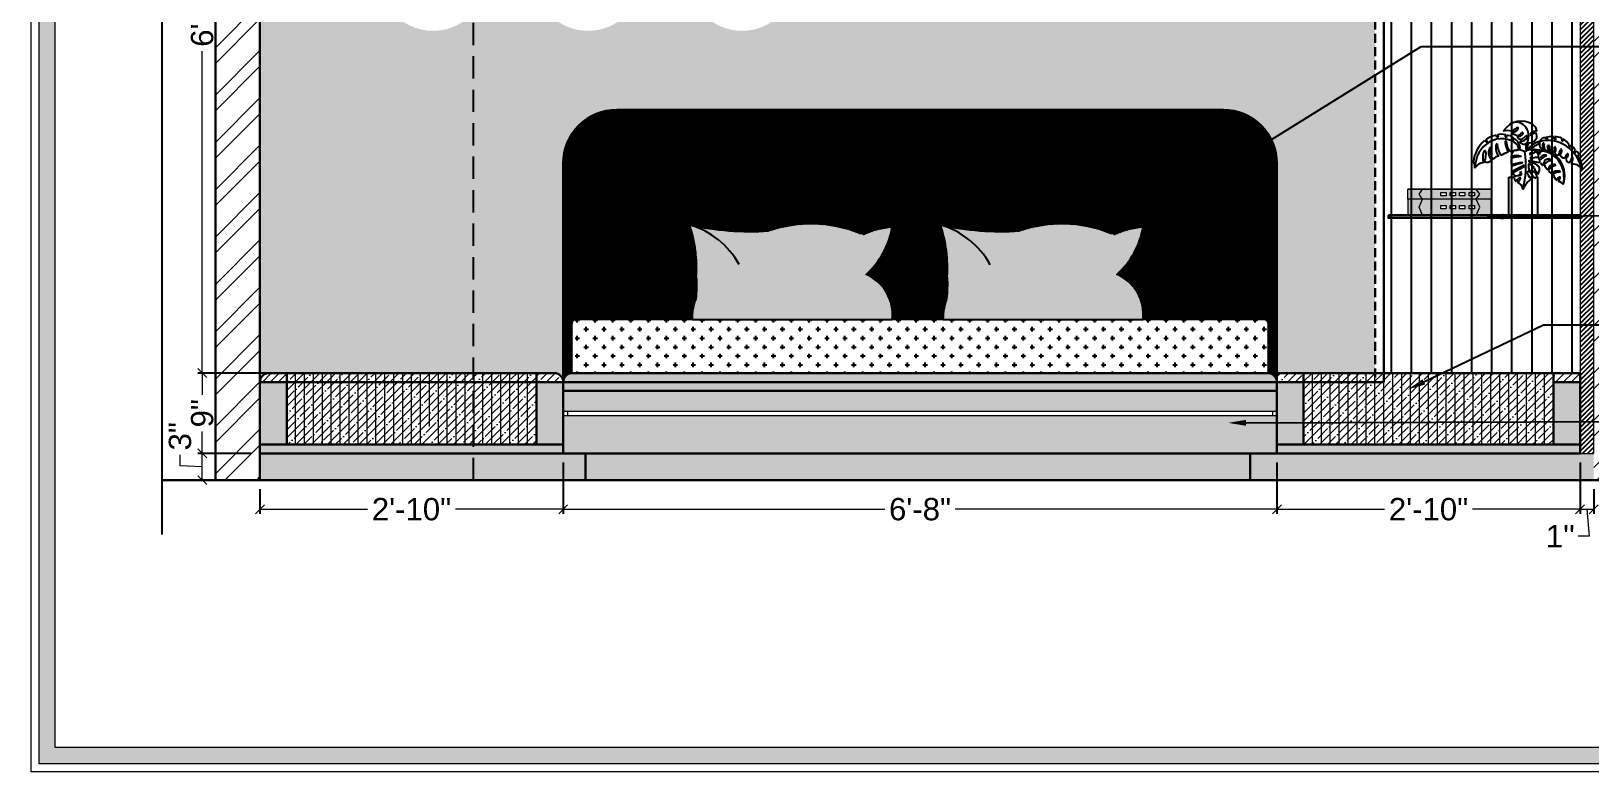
# Model space of a CAD drawing. Header units: millimetres. Extents: x 133760 to 136133, y -184957 to -182282.
# Drawn here: x 135870.8 to 136045.5, y -184334.6 to -184251.6 of the extents above; entities that cross this region are included whole.
import ezdxf
from ezdxf import colors
from ezdxf.entities.mleader import LeaderData, LeaderLine
from ezdxf.math import Vec2, Vec3

# ---------------------------------------------------------------- set-up
doc = ezdxf.new("R2010")
doc.units = ezdxf.units.MM
doc.header["$MEASUREMENT"] = 0
doc.header["$PDMODE"] = 35
doc.linetypes.add('DASHED', pattern=[0.75, 0.5, -0.25])
doc.linetypes.add('DASHEDX2', pattern=[1.5, 1, -0.5])
doc.layers.get('Defpoints').update_dxf_attribs({"color": 220})
doc.layers.add('AR HATCH-7', color=7, linetype='Continuous')
doc.layers.add('Interior', color=250, linetype='Continuous')
for name, color, linetype, lineweight in [('Dimension', 10, 'DASHEDX2', 20), ('falseceiling', 104, 'Continuous', 13), ('FURNITURE', 32, 'Continuous', 9), ('Furniture.', 7, 'Continuous', 20), ('SECTION ( SLAB PLine )', 104, 'Continuous', 30), ('Text', 7, 'Continuous', 15), ('wall', 7, 'Continuous', 30)]:
    doc.layers.add(name, color=color, linetype=linetype, lineweight=lineweight)
doc.styles.add('Arial', font='arial.ttf')
doc.styles.add('style4', font='ARIALN.TTF')
doc.dimstyles.new('ISO-25', dxfattribs={"dimtxt": 2.5, "dimasz": 1, "dimexe": 0.5, "dimexo": 1, "dimtad": 0, "dimdec": 0, "dimlunit": 4, "dimtxsty": 'Arial', "dimblk": 'OBLIQUE', "dimcen": 2.5, "dimclrd": 1, "dimclre": 1, "dimclrt": 5, "dimadec": 0, "dimazin": 0, "dimtfac": 1, "dimtdec": 0, "dimtmove": 0, "dimatfit": 3, "dimfxl": 1, "dimtfillclr": 5, "dimlwd": -1, "dimarcsym": 0})
pattern_1 = [(45, (1806.7796, -775.0084), (-0.8838834765, 0.8838834765), []), (45, (1807.6634, -775.0084), (-0.8838834765, 0.8838834765), [1.5625, -0.3125, 0, -0.3125])]

# ---------------------------------------------------------------- blocks, each defined once
blk = doc.blocks.new('_Oblique')
at = {"layer": 'wall', "color": 0, "lineweight": -2}
blk.add_line((-0.5, -0.5), (0.5, 0.5), dxfattribs=at)
blk = doc.blocks.new('*D48')
at = {"layer": 'Defpoints', "color": 0, "transparency": 16777216}
for p in [(135930.41, -184298.95), (135896.42, -184301.95), (135930.41, -184305.21)]:
    blk.add_point(p, dxfattribs=at)
at = {"layer": 'FURNITURE', "color": 1, "lineweight": -2, "transparency": 16777216}
for p, q in [((135930.41, -184299.95), (135930.41, -184305.71)), ((135896.42, -184302.95), (135896.42, -184305.71))]:
    blk.add_line(p, q, dxfattribs=at)
at = {"layer": 'FURNITURE', "color": 1, "transparency": 16777216}
for p, q in [((135896.42, -184305.21), (135908.47, -184305.21)), ((135930.41, -184305.21), (135918.35, -184305.21))]:
    blk.add_line(p, q, dxfattribs=at)
at = {"layer": 'FURNITURE', "color": 1, "transparency": 16777216, "rotation": 180}
blk.add_blockref('_Oblique', (135896.42, -184305.21), dxfattribs=at)
at = {"layer": 'FURNITURE', "color": 1, "transparency": 16777216}
blk.add_blockref('_Oblique', (135930.41, -184305.21), dxfattribs=at)
at = {"layer": 'FURNITURE', "color": 5, "lineweight": 0, "transparency": 16777216, "insert": (135913.41, -184305.21), "char_height": 2.5, "attachment_point": 5, "style": 'Arial'}
blk.add_mtext('2\'-10"', dxfattribs=at)
blk = doc.blocks.new('*D49')
at = {"layer": 'Defpoints', "color": 0, "transparency": 16777216}
for p in [(135930.41, -184298.95), (136010.41, -184298.95), (136010.41, -184305.21)]:
    blk.add_point(p, dxfattribs=at)
at = {"layer": 'FURNITURE', "color": 1, "lineweight": -2, "transparency": 16777216}
for p, q in [((135930.41, -184299.95), (135930.41, -184305.71)), ((136010.41, -184299.95), (136010.41, -184305.71))]:
    blk.add_line(p, q, dxfattribs=at)
at = {"layer": 'FURNITURE', "color": 1, "transparency": 16777216}
for p, q in [((135930.41, -184305.21), (135966.46, -184305.21)), ((136010.41, -184305.21), (135974.36, -184305.21))]:
    blk.add_line(p, q, dxfattribs=at)
at = {"layer": 'FURNITURE', "color": 1, "transparency": 16777216, "rotation": 180}
blk.add_blockref('_Oblique', (135930.41, -184305.21), dxfattribs=at)
at = {"layer": 'FURNITURE', "color": 1, "transparency": 16777216}
blk.add_blockref('_Oblique', (136010.41, -184305.21), dxfattribs=at)
at = {"layer": 'FURNITURE', "color": 5, "lineweight": 0, "transparency": 16777216, "insert": (135970.41, -184305.21), "char_height": 2.5, "attachment_point": 5, "style": 'Arial'}
blk.add_mtext('6\'-8"', dxfattribs=at)
blk = doc.blocks.new('*D50')
at = {"layer": 'Defpoints', "color": 0, "transparency": 16777216}
for p in [(136010.41, -184298.95), (136044.4, -184298.95), (136044.4, -184305.21)]:
    blk.add_point(p, dxfattribs=at)
at = {"layer": 'FURNITURE', "color": 1, "lineweight": -2, "transparency": 16777216}
for p, q in [((136010.41, -184299.95), (136010.41, -184305.71)), ((136044.4, -184299.95), (136044.4, -184305.71))]:
    blk.add_line(p, q, dxfattribs=at)
at = {"layer": 'FURNITURE', "color": 1, "transparency": 16777216}
for p, q in [((136010.41, -184305.21), (136022.47, -184305.21)), ((136044.4, -184305.21), (136032.35, -184305.21))]:
    blk.add_line(p, q, dxfattribs=at)
at = {"layer": 'FURNITURE', "color": 1, "transparency": 16777216, "rotation": 180}
blk.add_blockref('_Oblique', (136010.41, -184305.21), dxfattribs=at)
at = {"layer": 'FURNITURE', "color": 1, "transparency": 16777216}
blk.add_blockref('_Oblique', (136044.4, -184305.21), dxfattribs=at)
at = {"layer": 'FURNITURE', "color": 5, "lineweight": 0, "transparency": 16777216, "insert": (136027.41, -184305.21), "char_height": 2.5, "attachment_point": 5, "style": 'Arial'}
blk.add_mtext('2\'-10"', dxfattribs=at)
blk = doc.blocks.new('*D51')
at = {"layer": 'Defpoints', "color": 0, "transparency": 16777216}
for p in [(136044.4, -184298.95), (136045.92, -184301.95), (136045.92, -184305.21)]:
    blk.add_point(p, dxfattribs=at)
at = {"layer": 'FURNITURE', "color": 1, "lineweight": -2, "transparency": 16777216}
for p, q in [((136044.4, -184299.95), (136044.4, -184305.71)), ((136045.92, -184302.95), (136045.92, -184305.71))]:
    blk.add_line(p, q, dxfattribs=at)
at = {"layer": 'FURNITURE', "color": 1, "transparency": 16777216}
for p, q in [((136044.4, -184305.21), (136045.92, -184305.21)), ((136045.16, -184305.21), (136045.42, -184308.22)), ((136045.42, -184308.22), (136044.17, -184308.22))]:
    blk.add_line(p, q, dxfattribs=at)
at = {"layer": 'FURNITURE', "color": 1, "transparency": 16777216, "rotation": 180}
blk.add_blockref('_Oblique', (136044.4, -184305.21), dxfattribs=at)
at = {"layer": 'FURNITURE', "color": 1, "transparency": 16777216}
blk.add_blockref('_Oblique', (136045.92, -184305.21), dxfattribs=at)
at = {"layer": 'FURNITURE', "color": 5, "lineweight": 0, "transparency": 16777216, "insert": (136042.18, -184308.22), "char_height": 2.5, "attachment_point": 5, "style": 'Arial'}
blk.add_mtext("1''", dxfattribs=at)
blk = doc.blocks.new('pillow')
at = {"layer": 'falseceiling', "true_color": 0xfffbf0}
h = blk.add_hatch(color=7, dxfattribs=at)
h.dxf.hatch_style = 1
h.paths.add_polyline_path([(59089.96, 44808.12, -0.100225), (59090.72, 44802.26, -0.040495), (59090.66, 44799.86, 0.089639), (59090.25, 44797.53), (59112.68, 44797.53, 0.329223), (59109.76, 44802.59, 0.171073), (59112.68, 44807.88, 0.084456), (59109.68, 44807.15, -0.029814), (59108.98, 44807.21, 0.179834), (59098.83, 44807.46, -0.069421)])
h.paths.add_polyline_path([(59140.8, 44797.53, 0.329223), (59137.87, 44802.59, 0.171073), (59140.8, 44807.88, 0.084456), (59137.79, 44807.15, -0.029814), (59137.1, 44807.21, 0.179834), (59126.94, 44807.46, -0.069421), (59118.07, 44808.12, -0.100225), (59118.84, 44802.26, -0.040495), (59118.78, 44799.86, 0.087974), (59118.37, 44797.53)])
at = {"layer": 'FURNITURE', "lineweight": 25}
for points in [[(59095.53, 44803.68, 0.201491), (59089.96, 44808.12, 0.069421), (59098.83, 44807.46)], [(59112.68, 44797.53, 0.329223), (59109.76, 44802.59, 0.171073), (59112.68, 44807.88)], [(59140.8, 44797.53, 0.329223), (59137.87, 44802.59, 0.171073), (59140.8, 44807.88)], [(59090.72, 44802.26, -0.040495), (59090.66, 44799.86, 0.089639), (59090.25, 44797.53), (59112.68, 44797.53)], [(59118.84, 44802.26, -0.040495), (59118.78, 44799.86, 0.087974), (59118.37, 44797.53), (59140.8, 44797.53)]]:
    blk.add_lwpolyline(points, format="xyb", dxfattribs=at)
for centre, radius, start, end in [((59075.86, 44803.3), 14.9, 355.9998, 18.8933), ((59103.57, 44793.67), 14.58, 68.2026, 108.9817), ((59109.84, 44813.02), 5.87, 261.5958, 268.4266), ((59113.32, 44798.69), 9.21, 94.0129, 115.1379), ((59103.98, 44803.3), 14.9, 355.9998, 18.8933), ((59115.57, 44799.26), 9.21, 28.6402, 74.2084), ((59124.91, 44839.57), 32.18, 257.7438, 273.6284), ((59131.68, 44793.67), 14.58, 68.2026, 108.9817), ((59137.96, 44813.02), 5.87, 261.5958, 268.4266), ((59141.44, 44798.69), 9.21, 94.0129, 115.1379)]:
    blk.add_arc(centre, radius, start, end, dxfattribs=at)
blk = doc.blocks.new('GP')
at = {"layer": 'FURNITURE', "true_color": 0x9e9c8f}
h = blk.add_hatch(color=252, dxfattribs=at)
h.dxf.hatch_style = 1
h.paths.add_polyline_path([(14302.7, -404.34), (14302.7, -403.23), (14304.35, -403.23), (14303.97, -403.79), (14304.35, -404.34)])
h.paths.add_polyline_path([(14310.36, -404.34), (14310.75, -403.79), (14310.36, -403.23), (14312.02, -403.23), (14312.02, -404.34)])
at = {"layer": 'FURNITURE', "true_color": 0xf7abae}
h = blk.add_hatch(color=241, dxfattribs=at)
h.dxf.hatch_style = 1
h.paths.add_polyline_path([(14304.35, -404.34), (14303.97, -403.79), (14304.35, -403.23), (14310.36, -403.23), (14310.75, -403.79), (14310.36, -404.34)])
h.paths.add_polyline_path([(14306.38, -403.98), (14306.97, -403.98), (14306.97, -403.6), (14306.38, -403.6)], flags=16)
h.paths.add_polyline_path([(14307.45, -403.98), (14308.05, -403.98), (14308.05, -403.6), (14307.45, -403.6)], flags=16)
h.paths.add_polyline_path([(14308.49, -403.98), (14309.08, -403.98), (14309.08, -403.6), (14308.49, -403.6)], flags=16)
h.paths.add_polyline_path([(14309.57, -403.98), (14310.16, -403.98), (14310.16, -403.6), (14309.57, -403.6)], flags=16)
at = {"layer": 'FURNITURE'}
h = blk.add_hatch(color=9, dxfattribs=at)
h.dxf.hatch_style = 1
h.paths.add_polyline_path([(14302.7, -406.12), (14302.7, -404.34), (14304.35, -404.34), (14303.97, -405.23), (14304.35, -406.12)])
h.paths.add_polyline_path([(14310.75, -405.23), (14310.36, -404.34), (14312.02, -404.34), (14312.02, -406.12), (14310.36, -406.12)])
at = {"layer": 'FURNITURE', "true_color": 0x105689}
h = blk.add_hatch(color=146, dxfattribs=at)
h.dxf.hatch_style = 1
h.paths.add_polyline_path([(14310.36, -404.34), (14310.75, -405.23), (14310.36, -406.12), (14304.35, -406.12), (14303.97, -405.23), (14304.35, -404.34)])
h.paths.add_polyline_path([(14306.38, -405.42), (14306.97, -405.42), (14306.97, -405.04), (14306.38, -405.04)], flags=16)
h.paths.add_polyline_path([(14307.45, -405.42), (14308.05, -405.42), (14308.05, -405.04), (14307.45, -405.04)], flags=16)
h.paths.add_polyline_path([(14308.49, -405.42), (14309.08, -405.42), (14309.08, -405.04), (14308.49, -405.04)], flags=16)
h.paths.add_polyline_path([(14309.57, -405.42), (14310.16, -405.42), (14310.16, -405.04), (14309.57, -405.04)], flags=16)
at = {"linetype": 'ByBlock'}
for p, q in [((14312.02, -403.23), (14302.7, -403.23)), ((14302.7, -403.23), (14312.02, -403.23)), ((14302.7, -404.34), (14302.7, -403.23)), ((14303.97, -403.79), (14304.35, -403.23)), ((14310.75, -403.79), (14310.36, -403.23)), ((14312.02, -403.23), (14312.02, -404.34)), ((14302.7, -404.34), (14302.7, -406.12)), ((14312.02, -404.34), (14302.7, -404.34)), ((14312.02, -404.34), (14302.7, -404.34)), ((14304.35, -404.34), (14303.97, -403.79)), ((14303.97, -405.23), (14304.35, -404.34)), ((14304.35, -406.12), (14303.97, -405.23)), ((14306.38, -403.98), (14306.38, -403.6)), ((14306.38, -403.6), (14306.97, -403.6)), ((14306.97, -403.98), (14306.38, -403.98)), ((14306.38, -405.42), (14306.38, -405.04)), ((14306.38, -405.04), (14306.97, -405.04)), ((14306.97, -403.6), (14306.97, -403.98)), ((14306.97, -405.04), (14306.97, -405.42)), ((14307.45, -403.98), (14307.45, -403.6)), ((14307.45, -403.6), (14308.05, -403.6)), ((14308.05, -403.98), (14307.45, -403.98)), ((14307.45, -405.42), (14307.45, -405.04)), ((14307.45, -405.04), (14308.05, -405.04)), ((14308.05, -403.6), (14308.05, -403.98)), ((14308.05, -405.04), (14308.05, -405.42)), ((14308.49, -403.98), (14308.49, -403.6)), ((14308.49, -403.6), (14309.08, -403.6)), ((14309.08, -403.98), (14308.49, -403.98)), ((14308.49, -405.42), (14308.49, -405.04)), ((14308.49, -405.04), (14309.08, -405.04)), ((14309.08, -403.6), (14309.08, -403.98)), ((14309.08, -405.04), (14309.08, -405.42)), ((14309.57, -403.98), (14309.57, -403.6)), ((14309.57, -403.6), (14310.16, -403.6)), ((14310.16, -403.98), (14309.57, -403.98)), ((14309.57, -405.42), (14309.57, -405.04)), ((14309.57, -405.04), (14310.16, -405.04)), ((14310.16, -403.6), (14310.16, -403.98)), ((14310.16, -405.04), (14310.16, -405.42)), ((14310.36, -404.34), (14310.75, -403.79)), ((14310.75, -405.23), (14310.36, -404.34)), ((14310.36, -406.12), (14310.75, -405.23)), ((14312.02, -406.12), (14312.02, -404.34)), ((14302.7, -406.12), (14312.02, -406.12)), ((14312.02, -406.12), (14302.7, -406.12)), ((14306.97, -405.42), (14306.38, -405.42)), ((14308.05, -405.42), (14307.45, -405.42)), ((14309.08, -405.42), (14308.49, -405.42)), ((14310.16, -405.42), (14309.57, -405.42))]:
    blk.add_line(p, q, dxfattribs=at)
blk = doc.blocks.new('TS_K8D0TLXCC4F5MQ2A')
at = {"lineweight": 0, "true_color": 0xc7c8ca, "transparency": 33554687}
h = blk.add_hatch(color=9, dxfattribs=at)
h.dxf.hatch_style = 1
h.paths.add_polyline_path([(3.12, 5.09), (2.84, 5.09, -0.204681), (2.43, 4.89, 0.001026), (2.26, 5.09), (1.36, 5.09, 0.077649), (1.81, 4.75, 0.123606), (0.25, 3.26, 0.001543), (-0.09, 2.71, 0.320573), (-1.25, 4.07, 0.082771), (-0.5, 4.96, 0.259045), (-1.52, 4.28, -0.254565), (-1.96, 5.09), (-3.12, 5.09), (-3.12, -2.31), (3.12, -2.31)])
at = {"color": 116, "lineweight": 25, "true_color": 0x136734}
for points in [[(0.9, 11.87, 0.282889), (2.76, 12.47, 0.404466), (2.68, 13.73, 0.259045), (1.87, 13.28, -0.618211), (1.57, 13.66, -0.257805), (2.91, 14.03, 0.245687), (2.16, 15.29, 0.392285), (-4.37, 14.03, -0.173103), (-2.51, 14.03, -0.115077), (-1.48, 14.55, -1.219653), (-1.1, 14.47, -0.17829), (-2.59, 13.8, 0.069405), (-1.33, 13.21, 0.16222), (-0.29, 13.8, -0.53537), (-0.06, 13.51, -0.263175), (-1.33, 12.99, 0.333206), (-0.36, 12.47, 0.03653), (0.53, 13.14, -0.780896), (0.83, 12.91, -0.31011), (-0.73, 12.1, 0.55042), (0.9, 11.87, 0.742403), (-2.89, 15.44, 1.617277)], [(-8.48, 12.16, 0.198618), (-10.84, 8.1, -0.171383), (-10.49, 6.85, -0.264515), (-8.62, 7.92, -0.176946), (-8.62, 9.97, -0.353956), (-8.17, 10.24, -0.196013), (-8.44, 8.19, 0.408048), (-6.92, 8.45, -0.320631), (-7.37, 10.59, -0.763408), (-6.92, 10.77, 0.297206), (-6.57, 8.54, -0.228663), (-5.32, 9.17, -0.241588), (-5.94, 11.39, -0.412321), (-5.68, 11.57, 0.12025), (-4.87, 9.34, -0.028055), (-3.27, 9.97, -0.092983), (-3.98, 11.93, -1.219035), (-3.63, 11.84, 0.226937), (-2.82, 10.15, 0.03459), (-0.95, 10.5, 0.071098), (-1.31, 11.39, -0.073138), (-0.58, 10.38, 0.917972)], [(-10.49, 6.85, -0.609145), (-1.31, 11.48, -0.114854)], [(-1.31, 11.39), (-0.7, 10.81, 0.264748), (-1.97, 12.61, -0.263698), (-2.2, 12.32, -0.862911), (-2.3, 12.48, -0.468565), (-2.1, 12.74, 0.140767), (-3.58, 13.3, 0.141427), (-3.68, 12.81, -0.090138), (-3.94, 12.97, -0.302937), (-3.81, 13.33, 0.142159), (-5.67, 13.3, -0.275348), (-5.41, 12.9, -0.098957), (-5.71, 12.87, 0.401554), (-6.13, 13.2, 0.142389), (-8.2, 12.35, 0.22179), (-7.77, 12.15, -0.551053), (-8.13, 12.05), (-8.48, 12.16)], [(12.82, 6.42, 0.120514), (12.12, 9.07, -0.617641), (11.7, 9.21, -0.000004), (12.12, 9.42, 0.236099), (11.56, 10.19, 0), (11.21, 9.84, -0.442628), (11.28, 10.33, 0.178875), (10.24, 11.31, -0.109825), (10.1, 10.89, -0.414395), (9.96, 11.38, 0.18385), (8.59, 12.51), (8.49, 12.02, -0.217117), (8.35, 12.7, 0.058785), (6.84, 13.04, -0.26126), (7, 12.3, -0.159191), (6.72, 12.58, 0.222861), (6.4, 13.12, -0.02053), (5.02, 12.92, -0.185166), (5.28, 12.42, -0.519544), (4.88, 12.78, 0.318117), (3.57, 12.03)], [(3.57, 12.03, -0.412408), (12.82, 6.42, 0.299304), (10.65, 7.61, -0.551041), (10.45, 7.89, 0.202025), (10.79, 8.72, 0.412251), (10.59, 8.93, -0.205322), (9.89, 7.89, -0.201974), (9.26, 8.59, -0.023803), (9.75, 9.35, 0.727905), (9.54, 9.63, -0.000001), (8.98, 8.79, -0.27419), (7.93, 9.49, 0.291301), (8.35, 10.4, 0.678064), (8.07, 10.47, -0.0483), (7.65, 9.42, -0.265418), (6.82, 9.7, 0.181442), (7.03, 10.89, 0.642214), (6.75, 10.96, -0.049908), (6.68, 9.84, 2.174423)], [(-2.62, 9.13, -0.124088), (-2.19, 10.14, -0.279845), (0.31, 10.01)], [(-2.54, 8.79, -0.0968), (-2.62, 9.14, -0.168813), (-0.38, 9.14, 0.025345), (-2.54, 8.79)], [(-0.98, 10.53, -0.07049), (-0.88, 10.42)], [(0.31, 10.01, -0.121406), (-0.09, 2.71, 2.124595)], [(0.31, 10.01, -0.375127), (3.2, 9.78)], [(0.6, 11.65, 0.105621), (0.6, 10.24, 0.715359)], [(1.12, 11.8, 0.276192), (1.05, 10.39, 0.602468)], [(1.09, 10.47, -0.189824), (3.61, 12.07, 0.464026), (4.44, 10.33, -0.20538), (4.23, 11.65, -0.996416), (4.51, 11.58, 0.176282), (4.79, 10.26, -0.162181), (5.56, 10.12, 0.016674), (5.28, 11.17, -0.333118), (5.7, 11.17, 0.200118), (6.05, 9.91, 0.604651)], [(1.92, 9.68, 0.466728), (1.3, 9.55, 0.275606), (1.81, 9.59, 0.056321), (2.43, 9.93, -0.782249), (3.18, 8.91, -0.496683)], [(3.5, 11.65, 0.117816), (1.57, 10.39, 2.394786)], [(3.87, 10.17, 0.181227), (2.01, 10.39, 0.411903)], [(3.65, 10.02, -0.28797), (3.2, 10.17, 0.417923), (2.39, 10.24, -0.26676)], [(4.06, 10.14, 0.333332), (3.48, 9.51, 1.028511)], [(3.77, 8.47, -0.144161), (4.98, 9.22, 0.720613), (4.81, 9.39, 0.32414), (3.65, 8.76, 8.517633)], [(4.17, 10.14, -0.533511), (8.67, 3.69, 0.224774), (7.63, 4.21, -0.080156), (8.09, 5.07, 0.480434), (7.34, 4.5, -0.226855), (6.42, 5.71, -0.132391), (7.98, 6.05, 1), (7.86, 6.28, 0.320299), (6.19, 5.71, -0.12156), (5.5, 6.45, -0.245976), (7, 7.32, 0.580277), (6.65, 7.55, 0.3681), (5.38, 6.57, -0.214449), (4.57, 7.55, -0.199952), (5.9, 8.3, 0.236203), (5.84, 8.59, 0.481629), (4.29, 7.43, -0.5), (3.82, 7.9, -0.256531)], [(4.06, 10.14, -0.47595), (8.67, 3.69, -7.420906)], [(0.18, 7.2, 1.190456), (-0.02, 7.32, 0.033551), (-2.31, 6.21, -0.344015), (-2.51, 7.22, -0.016653), (-0.31, 7.81, 1.33034), (-0.34, 7.97, 0.017224), (-2.58, 7.47, -0.112395), (-2.54, 8.79)], [(-1.73, 5.37, -0.164159), (-2.28, 5.98, 0.022626), (0.18, 7.2, -0.181337)], [(1.81, 8.7, 0.933285), (1.43, 8.83, 0.627669), (1.81, 8.7, -0.169554), (3.31, 8.84, -0.333504), (3.52, 7.88, 0.022963), (2.16, 8.16, -0.03767), (1.27, 8.36, 1.080247), (1.47, 8.09, -0.090755), (3.45, 7.14, -0.247481), (3.18, 5.71, -0.106285), (2.36, 6.86, 0.20191), (1.27, 7.68, 0.50032), (1.68, 6.32, -0.252041), (2.97, 5.5, -0.414207), (2.43, 4.89, 0.006945), (1.27, 6.25, 0.867217), (0.93, 5.77, 0.189415), (1.81, 4.75, 0.123606), (0.25, 3.26, 0.001543), (-0.09, 2.71, 0.320573), (-1.25, 4.07, 0.082771), (-0.5, 4.96, 0.259045), (-1.52, 4.28, -0.312489), (-1.93, 5.3, 0.008766), (-0.43, 5.5, 0.296477), (-0.61, 6.17, -0.338695), (-0.87, 5.55)]]:
    blk.add_lwpolyline(points, format="xyb", dxfattribs=at)
at = {"color": 27, "lineweight": 25}
for points in [[(2.84, 5.09), (3.12, 5.09), (3.12, -2.31), (-3.12, -2.31), (-3.12, 5.09)], [(-3.12, 5.09), (-1.96, 5.09)]]:
    blk.add_lwpolyline(points, dxfattribs=at)
at = {"color": 116, "lineweight": 25, "true_color": 0x136734}
blk.add_lwpolyline([(1.36, 5.09), (2.26, 5.09)], dxfattribs=at)
blk = doc.blocks.new('*D52')
at = {"layer": 'Defpoints', "color": 0, "transparency": 16777216}
for p in [(135889.95, -184298.95), (135896.42, -184298.95), (135896.42, -184301.95)]:
    blk.add_point(p, dxfattribs=at)
at = {"layer": 'FURNITURE', "color": 1, "transparency": 16777216}
for p, q in [((135887.47, -184300.34), (135887.47, -184299.09)), ((135889.95, -184300.45), (135887.47, -184300.34)), ((135889.95, -184301.95), (135889.95, -184298.95))]:
    blk.add_line(p, q, dxfattribs=at)
at = {"layer": 'FURNITURE', "color": 1, "lineweight": -2, "transparency": 16777216}
for p, q in [((135895.42, -184298.95), (135889.45, -184298.95)), ((135895.42, -184301.95), (135889.45, -184301.95))]:
    blk.add_line(p, q, dxfattribs=at)
at = {"layer": 'FURNITURE', "color": 1, "transparency": 16777216}
for p, rotation in [((135889.95, -184298.95), 90), ((135889.95, -184301.95), 270)]:
    blk.add_blockref('_Oblique', p, dxfattribs=dict(at, rotation=rotation))
at = {"layer": 'FURNITURE', "color": 5, "lineweight": 0, "transparency": 16777216, "insert": (135887.47, -184297.03), "char_height": 2.5, "attachment_point": 5, "rotation": 90, "style": 'Arial'}
blk.add_mtext('3"', dxfattribs=at)
blk = doc.blocks.new('*D53')
at = {"layer": 'Defpoints', "color": 0, "transparency": 16777216}
for p in [(135889.95, -184289.95), (135899.42, -184289.95), (135896.42, -184298.95)]:
    blk.add_point(p, dxfattribs=at)
at = {"layer": 'FURNITURE', "color": 1, "lineweight": -2, "transparency": 16777216}
for p, q in [((135898.42, -184289.95), (135889.45, -184289.95)), ((135895.42, -184298.95), (135889.45, -184298.95))]:
    blk.add_line(p, q, dxfattribs=at)
at = {"layer": 'FURNITURE', "color": 1, "transparency": 16777216}
for p, q in [((135889.95, -184289.95), (135889.95, -184292.39)), ((135889.95, -184298.95), (135889.95, -184296.51))]:
    blk.add_line(p, q, dxfattribs=at)
for p, rotation in [((135889.95, -184289.95), 90), ((135889.95, -184298.95), 270)]:
    blk.add_blockref('_Oblique', p, dxfattribs=dict(at, rotation=rotation))
at = {"layer": 'FURNITURE', "color": 5, "lineweight": 0, "transparency": 16777216, "insert": (135889.95, -184294.45), "char_height": 2.5, "attachment_point": 5, "rotation": 90, "style": 'Arial'}
blk.add_mtext('9"', dxfattribs=at)
blk = doc.blocks.new('*D54')
at = {"layer": 'Defpoints', "color": 0, "transparency": 16777216}
for p in [(135889.95, -184207.95), (135903.42, -184207.95), (135899.42, -184289.95)]:
    blk.add_point(p, dxfattribs=at)
at = {"layer": 'FURNITURE', "color": 1, "lineweight": -2, "transparency": 16777216}
for p, q in [((135902.42, -184207.95), (135889.45, -184207.95)), ((135898.42, -184289.95), (135889.45, -184289.95))]:
    blk.add_line(p, q, dxfattribs=at)
at = {"layer": 'FURNITURE', "color": 1, "transparency": 16777216}
for p, q in [((135889.95, -184207.95), (135889.95, -184244.02)), ((135889.95, -184289.95), (135889.95, -184253.87))]:
    blk.add_line(p, q, dxfattribs=at)
for p, rotation in [((135889.95, -184207.95), 90), ((135889.95, -184289.95), 270)]:
    blk.add_blockref('_Oblique', p, dxfattribs=dict(at, rotation=rotation))
at = {"layer": 'FURNITURE', "color": 5, "lineweight": 0, "transparency": 16777216, "insert": (135889.95, -184248.95), "char_height": 2.5, "attachment_point": 5, "rotation": 90, "style": 'Arial'}
blk.add_mtext('6\'-10"', dxfattribs=at)

msp = doc.modelspace()

# ---------------------------------------------------------------- hatches: boundary and pattern name
at = {"layer": 'AR HATCH-7', "lineweight": 0, "true_color": 0x939598, "transparency": 33554687}
h = msp.add_hatch(dxfattribs=at)
h.set_pattern_fill('ANSI32', color=252, scale=10)
h.set_pattern_definition([(45, (1723.455, -1066.6527), (-2.65165043, 2.65165043), []), (45, (1725.2227, -1066.6527), (-2.65165043, 2.65165043), [])])
h.paths.add_polyline_path([(136045.92, -184301.95), (136049.92, -184301.95), (136049.92, -184179.95), (136045.92, -184179.95)])
h.paths.add_polyline_path([(135896.42, -184179.95), (135891.42, -184179.95), (135891.42, -184301.95), (135896.42, -184301.95)])
at = {"layer": 'Dimension', "true_color": 0xd39e00, "transparency": 33554687}
h = msp.add_hatch(color=42, dxfattribs=at)
h.paths.add_polyline_path([(135871.68, -184333.72), (136128.84, -184333.72), (136128.84, -184152.71), (135871.68, -184152.71)])
h.paths.add_polyline_path([(135873.48, -184331.91), (136127.03, -184331.91), (136127.03, -184154.51), (135873.48, -184154.51)], flags=16)
at = {"layer": 'FURNITURE', "lineweight": 25, "transparency": 33554687}
h = msp.add_hatch(dxfattribs=at)
h.set_pattern_fill('ANSI31', color=42, scale=18, angle=45)
h.set_pattern_definition([(90, (1788.2566, -205.7889), (-2.25, 0), [])])
edge = h.paths.add_edge_path()
edge.add_line((136044.4, -184185.95), (135920.36, -184185.95))
edge.add_line((135920.36, -184185.95), (135920.36, -184209.95))
edge.add_line((135920.36, -184209.95), (136004.41, -184209.95))
edge.add_arc((136004.41, -184227.95), 18, 0, 90, ccw=False)
edge.add_line((136022.41, -184227.95), (136022.41, -184272.26))
edge.add_line((136022.41, -184272.26), (136044.4, -184272.26))
edge.add_line((136044.4, -184272.26), (136044.4, -184185.95))
h.paths.add_polyline_path([(136044.4, -184272.56), (136022.41, -184272.56), (136022.41, -184289.95), (136044.4, -184289.95)])
h.paths.add_polyline_path([(136044.4, -184272.26), (136022.41, -184272.26), (136022.41, -184272.56), (136044.4, -184272.56)])
h.paths.add_polyline_path([(135896.42, -184209.95), (135920.36, -184209.95), (135920.36, -184185.95), (135904.42, -184185.95), (135904.42, -184207.95), (135903.42, -184207.95), (135903.42, -184201.95), (135896.42, -184201.95)])
at = {"layer": 'FURNITURE', "lineweight": 25, "transparency": 33554534}
h = msp.add_hatch(dxfattribs=at)
h.set_pattern_fill('ANSI31', color=256, scale=3)
h.set_pattern_definition([(45, (1411.97334, -1066.6527), (-0.26516504294, 0.26516504294), [])])
h.paths.add_polyline_path([(136045.92, -184271.95), (136044.4, -184271.95), (136044.4, -184298.95), (136045.92, -184298.95)])
h.paths.add_polyline_path([(136045.92, -184185.95), (136044.4, -184185.95), (136044.4, -184271.95), (136045.92, -184271.95)])
at = {"layer": 'FURNITURE', "lineweight": 30, "true_color": 0xf4f3f0, "transparency": 33554687}
h = msp.add_hatch(color=7, dxfattribs=at)
h.dxf.hatch_style = 1
h.paths.add_polyline_path([(136021.41, -184227.95, 0.414214), (136004.41, -184210.95), (135920.36, -184210.95), (135920.36, -184241.68, -0.180125), (135921.82, -184245.61, -0.180125), (135920.36, -184249.53), (135920.36, -184289.95), (135929.41, -184289.95, -0.414214), (135930.41, -184290.95), (135930.41, -184266.45, -0.414214), (135936.41, -184260.45), (136004.41, -184260.45, -0.285547), (136009.79, -184263.79), (136021.41, -184256.59)])
h.paths.add_polyline_path([(135956.46, -184245.61, -1), (135944.46, -184245.61, -1)], flags=16)
h.paths.add_polyline_path([(135939.2, -184245.61, -1), (135927.2, -184245.61, -1)], flags=16)
h.paths.add_polyline_path([(135920.36, -184210.95), (135896.42, -184210.95), (135896.42, -184290.95, -0.414214), (135897.42, -184289.95), (135920.36, -184289.95), (135920.36, -184249.53, -0.694736), (135909.82, -184245.61, -0.694736), (135920.36, -184241.68)])
h.paths.add_polyline_path([(136021.41, -184256.59), (136009.79, -184263.79, -0.115058), (136010.41, -184266.45), (136010.41, -184289.95), (136021.41, -184289.95)], flags=17)
at = {"layer": 'FURNITURE', "lineweight": 30, "transparency": 33554687}
h = msp.add_hatch(dxfattribs=at)
h.set_pattern_fill('ANSI31', color=6)
h.set_pattern_definition([(45, (1788.25661, 343.52502), (-0.08838834765, 0.08838834765), [])])
h.paths.add_polyline_path([(136010.41, -184266.45, 0.414214), (136004.41, -184260.45), (135936.41, -184260.45, 0.414214), (135930.41, -184266.45), (135930.41, -184290.95, -0.414214), (135931.41, -184289.95), (135931.41, -184284.45, -0.414214), (135931.91, -184283.95), (135944.87, -184283.95, -0.089639), (135945.28, -184281.62, 0.040495), (135945.34, -184279.22, 0.100225), (135944.57, -184273.36, 0.069421), (135953.44, -184274.03, -0.179834), (135963.59, -184274.28, 0.029814), (135964.29, -184274.34, -0.084456), (135967.29, -184273.61, -0.171073), (135964.37, -184278.89, -0.329223), (135967.29, -184283.95), (135967.29, -184283.95), (135972.98, -184283.95, -0.087974), (135973.4, -184281.62, 0.040495), (135973.45, -184279.22, 0.100225), (135972.69, -184273.36, 0.069421), (135981.56, -184274.03, -0.179834), (135991.71, -184274.28, 0.029814), (135992.41, -184274.34, -0.084456), (135995.41, -184273.61, -0.171073), (135992.49, -184278.89, -0.329223), (135995.41, -184283.95), (135995.41, -184283.95), (136008.91, -184283.95, -0.414214), (136009.41, -184284.45), (136009.41, -184289.95, -0.414214), (136010.41, -184290.95), (136010.41, -184289.95)])
at = {"layer": 'FURNITURE', "lineweight": 30, "true_color": 0xadddf7, "transparency": 33554687}
h = msp.add_hatch(dxfattribs=at)
h.set_pattern_fill('ANSI31', color=141, scale=12, angle=45)
h.set_pattern_definition([(90, (1788.2566, 343.525), (-1.5, 0), [])])
h.paths.add_polyline_path([(136010.41, -184266.45, 0.414214), (136004.41, -184260.45), (135936.41, -184260.45, 0.414214), (135930.41, -184266.45), (135930.41, -184290.95, -0.414214), (135931.41, -184289.95), (135931.41, -184284.45, -0.414214), (135931.91, -184283.95), (135944.87, -184283.95, -0.089639), (135945.28, -184281.62, 0.040495), (135945.34, -184279.22, 0.100225), (135944.57, -184273.36, 0.069421), (135953.44, -184274.03, -0.179834), (135963.59, -184274.28, 0.029814), (135964.29, -184274.34, -0.084456), (135967.29, -184273.61, -0.171073), (135964.37, -184278.89, -0.329223), (135967.29, -184283.95), (135967.29, -184283.95), (135972.98, -184283.95, -0.087974), (135973.4, -184281.62, 0.040495), (135973.45, -184279.22, 0.100225), (135972.69, -184273.36, 0.069421), (135981.56, -184274.03, -0.179834), (135991.71, -184274.28, 0.029814), (135992.41, -184274.34, -0.084456), (135995.41, -184273.61, -0.171073), (135992.49, -184278.89, -0.329223), (135995.41, -184283.95), (135995.41, -184283.95), (136008.91, -184283.95, -0.414214), (136009.41, -184284.45), (136009.41, -184289.95, -0.414214), (136010.41, -184290.95), (136010.41, -184289.95)])
at = {"layer": 'FURNITURE', "lineweight": 0, "true_color": 0x991b1e, "transparency": 33554687}
h = msp.add_hatch(dxfattribs=at)
h.set_pattern_fill('ANSI35', color=244, scale=5)
h.set_pattern_definition(pattern_1)
edge = h.paths.add_edge_path()
edge.add_line((135899.42, -184289.95), (135897.42, -184289.95))
edge.add_arc((135897.42, -184290.95), 1, 90, 180)
edge.add_line((135896.42, -184290.95), (135899.42, -184290.95))
edge.add_line((135899.42, -184290.95), (135899.42, -184289.95))
edge = h.paths.add_edge_path()
edge.add_line((135929.51, -184289.95), (135927.41, -184289.95))
edge.add_line((135927.41, -184289.95), (135927.41, -184290.95))
edge.add_line((135927.41, -184290.95), (135930.41, -184290.95))
edge.add_arc((135929.41, -184290.95), 1, 0, 83.9602)
at = {"layer": 'FURNITURE', "lineweight": 0, "true_color": 0xbbab95, "transparency": 33554687}
h = msp.add_hatch(color=253, dxfattribs=at)
h.dxf.hatch_style = 1
h.paths.add_polyline_path([(135899.42, -184290.95), (135896.42, -184290.95), (135896.42, -184298.95), (135930.41, -184298.95), (135930.41, -184290.95), (135927.41, -184290.95), (135927.41, -184297.95), (135899.42, -184297.95)])
at = {"layer": 'FURNITURE', "lineweight": 0, "true_color": 0x991b1e, "transparency": 33554687}
h = msp.add_hatch(dxfattribs=at)
h.set_pattern_fill('ANSI35', color=244, scale=5)
h.set_pattern_definition([(45, (1817.5531, -739.6326), (-0.8838834765, 0.8838834765), []), (45, (1818.437, -739.6326), (-0.8838834765, 0.8838834765), [1.5625, -0.3125, 0, -0.3125])])
h.paths.add_polyline_path([(135899.42, -184297.95), (135927.41, -184297.95), (135927.41, -184289.95), (135899.42, -184289.95)])
at = {"layer": 'FURNITURE', "lineweight": 0, "true_color": 0xbbab95, "transparency": 33554687}
h = msp.add_hatch(color=253, dxfattribs=at)
h.dxf.hatch_style = 1
h.paths.add_polyline_path([(136007.41, -184298.95), (135932.91, -184298.95), (135932.91, -184301.95), (136007.41, -184301.95)])
h.paths.add_polyline_path([(136010.41, -184294.7), (135930.41, -184294.7), (135930.41, -184298.95), (136010.41, -184298.95)])
h.paths.add_polyline_path([(136010.41, -184291.95), (135930.41, -184291.95), (135930.41, -184292.95), (135930.41, -184294.2), (136010.41, -184294.2)])
edge = h.paths.add_edge_path()
edge.add_arc((136009.41, -184290.95), 1, 360, 450)
edge.add_line((136009.41, -184289.95), (135931.41, -184289.95))
edge.add_arc((135931.41, -184290.95), 1, 90, 180)
edge.add_line((135930.41, -184290.95), (135930.41, -184291.95))
edge.add_line((135930.41, -184291.95), (136010.41, -184291.95))
edge.add_line((136010.41, -184291.95), (136010.41, -184290.95))
at = {"layer": 'FURNITURE', "lineweight": 0, "true_color": 0x991b1e, "transparency": 33554687}
h = msp.add_hatch(dxfattribs=at)
h.set_pattern_fill('ANSI35', color=244, scale=5)
h.set_pattern_definition(pattern_1)
h.paths.add_polyline_path([(136041.4, -184289.95), (136044.4, -184289.95), (136044.4, -184290.95), (136041.4, -184290.95)])
h.paths.add_polyline_path([(136010.41, -184289.95), (136013.41, -184289.95), (136013.41, -184290.95), (136010.41, -184290.95)])
at = {"layer": 'FURNITURE', "lineweight": 0, "true_color": 0xbbab95, "transparency": 33554687}
h = msp.add_hatch(color=253, dxfattribs=at)
h.dxf.hatch_style = 1
h.paths.add_polyline_path([(136041.4, -184290.95), (136044.4, -184290.95), (136044.4, -184298.95), (136010.41, -184298.95), (136010.41, -184290.95), (136013.41, -184290.95), (136013.41, -184297.95), (136041.4, -184297.95)])
at = {"layer": 'FURNITURE', "lineweight": 0, "true_color": 0x991b1e, "transparency": 33554687}
h = msp.add_hatch(dxfattribs=at)
h.set_pattern_fill('ANSI35', color=244, scale=5)
h.set_pattern_definition(pattern_1)
h.paths.add_polyline_path([(136041.4, -184297.95), (136013.41, -184297.95), (136013.41, -184289.95), (136041.4, -184289.95)])
at = {"layer": 'FURNITURE', "lineweight": 0, "true_color": 0xbbab95, "transparency": 33554687}
h = msp.add_hatch(color=253, dxfattribs=at)
h.dxf.hatch_style = 1
h.paths.add_polyline_path([(135920.36, -184298.95), (135896.42, -184298.95), (135896.42, -184301.95), (135920.36, -184301.95)])
h.paths.add_polyline_path([(135932.91, -184298.95), (135930.41, -184298.95), (135920.36, -184298.95), (135920.36, -184301.95), (135932.91, -184301.95)])
h.paths.add_polyline_path([(136045.92, -184298.95), (136044.4, -184298.95), (136010.41, -184298.95), (136007.41, -184298.95), (136007.41, -184301.95), (136045.92, -184301.95)])
at = {"layer": 'Interior', "true_color": 0xc7c8ca}
h = msp.add_hatch(dxfattribs=at)
h.set_pattern_fill('CROSS', color=9, scale=4)
h.set_pattern_definition([(0, (1421.7412, -1380.0331), (1, 1), [0.5, -1.5]), (90, (1421.9912, -1380.2831), (-1, 1), [0.5, -1.5])])
edge = h.paths.add_edge_path()
edge.add_arc((136008.91, -184284.45), 0.5, 0, 90)
edge.add_line((136008.91, -184283.95), (135931.91, -184283.95))
edge.add_arc((135931.91, -184284.45), 0.5, 90, 180)
edge.add_line((135931.41, -184284.45), (135931.41, -184289.95))
edge.add_arc((135931.66, -184290.05), 0.271, 22.5, 157.5, ccw=False)
edge.add_line((135931.91, -184289.95), (136008.91, -184289.95))
edge.add_arc((136009.16, -184290.05), 0.271, 22.5, 157.5, ccw=False)
edge.add_line((136009.41, -184289.95), (136009.41, -184284.45))

# ---------------------------------------------------------------- linework, layer by layer
at = {"layer": 'Dimension', "color": 42, "linetype": 'Continuous', "true_color": 0xd39e00, "transparency": 33554687}
for points in [[(135870.78, -184151.81), (136129.74, -184151.81), (136129.74, -184334.62), (135870.78, -184334.62)], [(135871.68, -184152.71), (136128.84, -184152.71), (136128.84, -184333.72), (135871.68, -184333.72)], [(135873.48, -184154.51), (136127.03, -184154.51), (136127.03, -184331.91), (135873.48, -184331.91)]]:
    msp.add_lwpolyline(points, close=True, dxfattribs=at)
at = {"layer": 'FURNITURE', "lineweight": 30}
for p, q in [((135896.42, -184290.95), (135899.42, -184290.95)), ((135899.42, -184297.95), (135899.42, -184289.95)), ((135927.41, -184289.95), (135927.41, -184297.95)), ((135927.41, -184290.95), (135930.41, -184290.95)), ((135931.41, -184289.95), (136009.41, -184289.95)), ((136013.41, -184290.95), (136010.41, -184290.95)), ((136013.41, -184289.95), (136013.41, -184297.95)), ((136041.4, -184297.95), (136041.4, -184289.95)), ((136044.4, -184290.95), (136041.4, -184290.95)), ((135930.41, -184291.95), (136010.41, -184291.95)), ((135930.41, -184297.95), (135896.42, -184297.95)), ((136010.41, -184297.95), (136044.4, -184297.95)), ((136010.41, -184298.95), (135930.41, -184298.95))]:
    msp.add_line(p, q, dxfattribs=at)
at = {"layer": 'FURNITURE', "lineweight": 0}
for p, q in [((135900.42, -184297.95), (135900.42, -184289.95)), ((135901.42, -184297.95), (135901.42, -184289.95)), ((135902.42, -184297.95), (135902.42, -184289.95)), ((135903.42, -184297.95), (135903.42, -184289.95)), ((135904.42, -184297.95), (135904.42, -184289.95)), ((135905.42, -184297.95), (135905.42, -184289.95)), ((135906.42, -184297.95), (135906.42, -184289.95)), ((135907.42, -184297.95), (135907.42, -184289.95)), ((135908.42, -184297.95), (135908.42, -184289.95)), ((135909.42, -184297.95), (135909.42, -184289.95)), ((135910.42, -184297.95), (135910.42, -184289.95)), ((135911.42, -184297.95), (135911.42, -184289.95)), ((135912.42, -184297.95), (135912.42, -184289.95)), ((135913.42, -184297.95), (135913.42, -184289.95)), ((135914.42, -184297.95), (135914.42, -184289.95)), ((135915.42, -184295.95), (135915.42, -184289.95)), ((135916.42, -184297.95), (135916.42, -184289.95)), ((135917.42, -184297.95), (135917.42, -184289.95)), ((135918.42, -184297.95), (135918.42, -184289.95)), ((135919.42, -184297.95), (135919.42, -184289.95)), ((135920.42, -184297.95), (135920.42, -184289.95)), ((135921.42, -184297.95), (135921.42, -184289.95)), ((135922.42, -184297.95), (135922.42, -184289.95)), ((135923.42, -184297.95), (135923.42, -184289.95)), ((135924.42, -184297.95), (135924.42, -184289.95)), ((135925.42, -184297.95), (135925.42, -184289.95)), ((135926.42, -184297.95), (135926.42, -184289.95)), ((135930.41, -184290.95), (136010.41, -184290.95)), ((135930.41, -184290.95), (135930.41, -184292.95)), ((136010.41, -184290.95), (136010.41, -184297.95)), ((136014.4, -184297.95), (136014.4, -184289.95)), ((136015.4, -184297.95), (136015.4, -184289.95)), ((136016.4, -184297.95), (136016.4, -184289.95)), ((136017.4, -184297.95), (136017.4, -184289.95)), ((136018.4, -184297.95), (136018.4, -184289.95)), ((136019.4, -184297.95), (136019.4, -184289.95)), ((136020.4, -184297.95), (136020.4, -184289.95)), ((136021.4, -184297.95), (136021.4, -184289.95)), ((136022.4, -184297.95), (136022.4, -184289.95)), ((136023.4, -184297.95), (136023.4, -184289.95)), ((136024.4, -184297.95), (136024.4, -184289.95)), ((136025.4, -184297.95), (136025.4, -184289.95)), ((136026.4, -184297.95), (136026.4, -184289.95)), ((136027.4, -184297.95), (136027.4, -184289.95)), ((136028.4, -184297.95), (136028.4, -184289.95)), ((136029.4, -184297.95), (136029.4, -184289.95)), ((136030.4, -184297.95), (136030.4, -184289.95)), ((136031.4, -184297.95), (136031.4, -184289.95)), ((136032.4, -184297.95), (136032.4, -184289.95)), ((136033.4, -184297.95), (136033.4, -184289.95)), ((136034.4, -184297.95), (136034.4, -184289.95)), ((136035.4, -184297.95), (136035.4, -184289.95)), ((136036.4, -184297.95), (136036.4, -184289.95)), ((136037.4, -184297.95), (136037.4, -184289.95)), ((136038.4, -184297.95), (136038.4, -184289.95)), ((136039.4, -184297.95), (136039.4, -184289.95)), ((136040.4, -184297.95), (136040.4, -184289.95)), ((135930.41, -184292.95), (135930.41, -184292.95)), ((135930.41, -184294.2), (136010.41, -184294.2)), ((135930.41, -184294.7), (136010.41, -184294.7))]:
    msp.add_line(p, q, dxfattribs=at)
at = {"layer": 'FURNITURE', "color": 252, "lineweight": 25, "true_color": 0x939598, "transparency": 33554687}
msp.add_lwpolyline([(135885.42, -184167.95), (135885.42, -184235.31), (135883.49, -184236.37), (135887.61, -184236.62), (135885.42, -184237.64), (135885.42, -184308.04)], dxfattribs=at)
at = {"layer": 'FURNITURE', "lineweight": 0}
msp.add_lwpolyline([(136044.4, -184298.95), (136045.92, -184298.95), (136045.92, -184185.95), (136044.4, -184185.95)], close=True, dxfattribs=at)
at = {"layer": 'FURNITURE', "lineweight": 30}
for points in [[(136022.41, -184290.95), (135896.42, -184290.95), (135896.42, -184209.95), (136004.41, -184209.95, -0.414214), (136022.41, -184227.95)], [(135936.41, -184260.45), (136004.41, -184260.45, -0.414214), (136010.41, -184266.45), (136010.41, -184290.95), (135930.41, -184290.95), (135930.41, -184266.45, -0.414214)], [(135897.42, -184289.95), (135929.41, -184289.95, -0.414214), (135930.41, -184290.95), (135930.41, -184298.95), (135896.42, -184298.95), (135896.42, -184290.95, -0.414214)]]:
    msp.add_lwpolyline(points, format="xyb", close=True, dxfattribs=at)
at = {"layer": 'FURNITURE', "color": 3, "linetype": 'DASHEDX2', "lineweight": 30}
msp.add_lwpolyline([(135896.42, -184210.95), (136004.41, -184210.95, -0.414214), (136021.41, -184227.95), (136021.41, -184290.95)], format="xyb", dxfattribs=at)
at = {"layer": 'FURNITURE', "lineweight": 30}
for points in [[(136022.91, -184272.26), (136044.4, -184272.26), (136044.4, -184272.56), (136022.91, -184272.56)], [(136044.4, -184289.95), (136010.41, -184289.95), (136010.41, -184298.95), (136044.4, -184298.95)], [(135932.91, -184298.95), (136007.41, -184298.95), (136007.41, -184301.95), (135932.91, -184301.95)]]:
    msp.add_lwpolyline(points, close=True, dxfattribs=at)
at = {"layer": 'FURNITURE', "lineweight": 0}
msp.add_lwpolyline([(135931.91, -184283.95), (136008.91, -184283.95, -0.414214), (136009.41, -184284.45), (136009.41, -184289.95, -0.030911), (136009.37, -184289.95), (135931.91, -184289.95), (135931.41, -184289.95), (135931.41, -184284.45, -0.414214)], format="xyb", close=True, dxfattribs=at)
for points in [[(135933.41, -184289.95), (136007.41, -184289.95)], [(135930.91, -184294.2), (135930.91, -184294.7)], [(136009.91, -184294.2), (136009.91, -184294.7)]]:
    msp.add_lwpolyline(points, dxfattribs=at)
at = {"layer": 'FURNITURE', "lineweight": 30}
for centre, start, end in [((135931.41, -184290.95), 90, 180), ((136009.41, -184290.95), 0, 90)]:
    msp.add_arc(centre, 1, start, end, dxfattribs=at)
at = {"layer": 'SECTION ( SLAB PLine )', "color": 252, "linetype": 'DASHED', "lineweight": 25, "ltscale": 5, "true_color": 0x939598}
msp.add_line((135920.36, -184301.95), (135920.36, -184179.95), dxfattribs=at)
at = {"layer": 'SECTION ( SLAB PLine )', "color": 1}
msp.add_line((135885.42, -184301.95), (136055.92, -184301.95), dxfattribs=at)
at = {"layer": 'wall', "lineweight": 30}
for p, q in [((135891.42, -184301.95), (135891.42, -184179.95)), ((135896.42, -184301.95), (135896.42, -184179.95))]:
    msp.add_line(p, q, dxfattribs=at)

# ---------------------------------------------------------------- block references
at = {"xscale": 0.5161852244237595, "yscale": 0.5747091985349562, "zscale": 0.0152675329985468}
msp.add_blockref('TS_K8D0TLXCC4F5MQ2A', (136038.03, -184270.93), dxfattribs=at)
at = {"layer": 'FURNITURE'}
msp.add_blockref('pillow', (76854.61, -229081.48), dxfattribs=at)
at = {"layer": 'Furniture.'}
msp.add_blockref('GP', (121722.4, -183866.13), dxfattribs=at)

# ---------------------------------------------------------------- dimensions: what is measured, and where the dimension line sits
at = {"layer": 'FURNITURE', "lineweight": 0}
for base, p1, p2, picture, middle in [((135889.95, -184207.95), (135899.42, -184289.95), (135903.42, -184207.95), '*D54', (135889.95, -184248.95)), ((135889.95, -184289.95), (135896.42, -184298.95), (135899.42, -184289.95), '*D53', (135889.95, -184294.45))]:
    dim = msp.add_linear_dim(base=base, p1=p1, p2=p2, angle=90, dimstyle='ISO-25', override={"dimtmove": 1}, dxfattribs=at)
    dim.commit()
    dim.dimension.update_dxf_attribs({"geometry": picture, "text_midpoint": middle})
dim = msp.add_linear_dim(base=(135889.95, -184298.95), p1=(135896.42, -184301.95), p2=(135896.42, -184298.95), angle=90, dimstyle='ISO-25', override={"dimtmove": 1}, dxfattribs=at)
dim.commit()
dim.dimension.update_dxf_attribs({"geometry": '*D52', "text_midpoint": (135887.47, -184298.47), "dimtype": 160})
dim = msp.add_linear_dim(base=(135930.41, -184305.21), p1=(135896.42, -184301.95), p2=(135930.41, -184298.95), dimstyle='ISO-25', dxfattribs=at)
dim.commit()
dim.dimension.update_dxf_attribs({"geometry": '*D48', "text_midpoint": (135913.41, -184305.21)})
for base, p1, p2, picture, middle in [((136010.41, -184305.21), (135930.41, -184298.95), (136010.41, -184298.95), '*D49', (135970.41, -184305.21)), ((136044.4, -184305.21), (136010.41, -184298.95), (136044.4, -184298.95), '*D50', (136027.41, -184305.21))]:
    dim = msp.add_linear_dim(base=base, p1=p1, p2=p2, dimstyle='ISO-25', override={"dimtmove": 1}, dxfattribs=at)
    dim.commit()
    dim.dimension.update_dxf_attribs({"geometry": picture, "text_midpoint": middle})
dim = msp.add_linear_dim(base=(136045.92, -184305.21), p1=(136044.4, -184298.95), p2=(136045.92, -184301.95), text="1''", dimstyle='ISO-25', override={"dimtmove": 1}, dxfattribs=at)
dim.commit()
dim.dimension.update_dxf_attribs({"geometry": '*D51', "text_midpoint": (136043.55, -184308.22), "dimtype": 160})

# ---------------------------------------------------------------- leaders
at = {"layer": 'Text', "color": 1, "lineweight": 0, "ltscale": 20}
ml = msp.add_multileader_mtext('Standard', dxfattribs=at)
ml.set_content("+ 2'' LVL \\Phdf +color \\Ppatti finish", color=1, style='style4')
ml.set_leader_properties()
ml.build(insert=Vec2(0, 0))
ml.multileader.update_dxf_attribs({"dogleg_length": 2.02, "arrow_head_size": 2})
ctx = ml.context
ctx.base_point, ctx.char_height, ctx.arrow_head_size, ctx.landing_gap_size, ctx.plane_origin = Vec3(136058.54, -184229.27), 3, 2, 0.4, Vec3(135991.51, -184229.27)
notes = []
notes.append((ctx, [(0, (1, 1, 0), (136056.52, -184229.27), (1, 0), 2.02, [(0, [(135999.8, -184229.46)], 0, [])])]))
ctx.mtext.insert = Vec3(136058.94, -184227.35)
ml = msp.add_multileader_mtext('Standard', dxfattribs=at)
ml.set_content('cushioning \\Pbed back \\Pfinish', color=1, style='style4')
ml.set_leader_properties()
ml.build(insert=Vec2(0, 0))
ml.multileader.update_dxf_attribs({"dogleg_length": 2.02, "arrow_head_size": 2})
ctx = ml.context
ctx.base_point, ctx.char_height, ctx.arrow_head_size, ctx.landing_gap_size, ctx.plane_origin = Vec3(136058.54, -184253.37), 3, 2, 0.4, Vec3(135991.4, -184260.77)
notes.append((ctx, [(0, (1, 1, 0), (136026.59, -184253.37), (1, 0), 31.95, [(0, [(136006.3, -184265.96)], 0, [])])]))
ctx.mtext.insert = Vec3(136058.94, -184251.85)
ml = msp.add_multileader_mtext('Standard', dxfattribs=at)
ml.set_content('metal \\Pfinish shelf', color=1, style='style4')
ml.set_leader_properties()
ml.build(insert=Vec2(0, 0))
ml.multileader.update_dxf_attribs({"dogleg_length": 2.02, "arrow_head_size": 2})
ctx = ml.context
ctx.base_point, ctx.char_height, ctx.arrow_head_size, ctx.landing_gap_size, ctx.plane_origin = Vec3(136058.54, -184272.25), 3, 2, 0.4, Vec3(135991.51, -184272.25)
notes.append((ctx, [(0, (1, 1, 0), (136056.52, -184272.25), (1, 0), 2.02, [(0, [(136033.79, -184272.44)], 0, [])])]))
ctx.mtext.insert = Vec3(136058.94, -184270.72)
ml = msp.add_multileader_mtext('Standard', dxfattribs=at)
ml.set_content('tiles / acyric \\Pfinish drawer', color=1, style='style4')
ml.set_leader_properties()
ml.build(insert=Vec2(0, 0))
ml.multileader.update_dxf_attribs({"dogleg_length": 2.02, "arrow_head_size": 2})
ctx = ml.context
ctx.base_point, ctx.char_height, ctx.arrow_head_size, ctx.landing_gap_size, ctx.plane_origin = Vec3(136058.83, -184284.55), 3, 2, 0.4, Vec3(135991.51, -184282.58)
notes.append((ctx, [(0, (1, 1, 0), (136040.3, -184284.55), (1, 0), 18.53, [(0, [(136025.09, -184291.79)], 0, [])])]))
ctx.mtext.insert = Vec3(136059.23, -184283.03)
ml = msp.add_multileader_mtext('Standard', dxfattribs=at)
ml.set_content('veneer \\Pfinish \\Pstorage bed', color=1, style='style4')
ml.set_leader_properties()
ml.build(insert=Vec2(0, 0))
ml.multileader.update_dxf_attribs({"dogleg_length": 2.02, "arrow_head_size": 2})
ctx = ml.context
ctx.base_point, ctx.char_height, ctx.arrow_head_size, ctx.landing_gap_size, ctx.plane_origin = Vec3(136058.54, -184295.34), 3, 2, 0.4, Vec3(135991.51, -184295.34)
notes.append((ctx, [(0, (1, 1, 0), (136056.52, -184295.34), (1, 0), 2.02, [(0, [(136004.95, -184295.53)], 0, [])])]))
ctx.mtext.insert = Vec3(136058.94, -184293.4)
for ctx, leaders in notes:
    for number, flags, end, landing, length, lines in leaders:
        leader = LeaderData()
        leader.index, (leader.has_last_leader_line, leader.has_dogleg_vector, leader.attachment_direction) = number, flags
        leader.last_leader_point, leader.dogleg_vector, leader.dogleg_length = Vec3(end), Vec3(landing), length
        for number, points, colour, breaks in lines:
            line = LeaderLine()
            line.index, line.vertices, line.color, line.breaks = number, Vec3.list(points), colors.encode_raw_color(colour), breaks
            leader.lines.append(line)
        ctx.leaders.append(leader)

doc.saveas('drawing.dxf')
